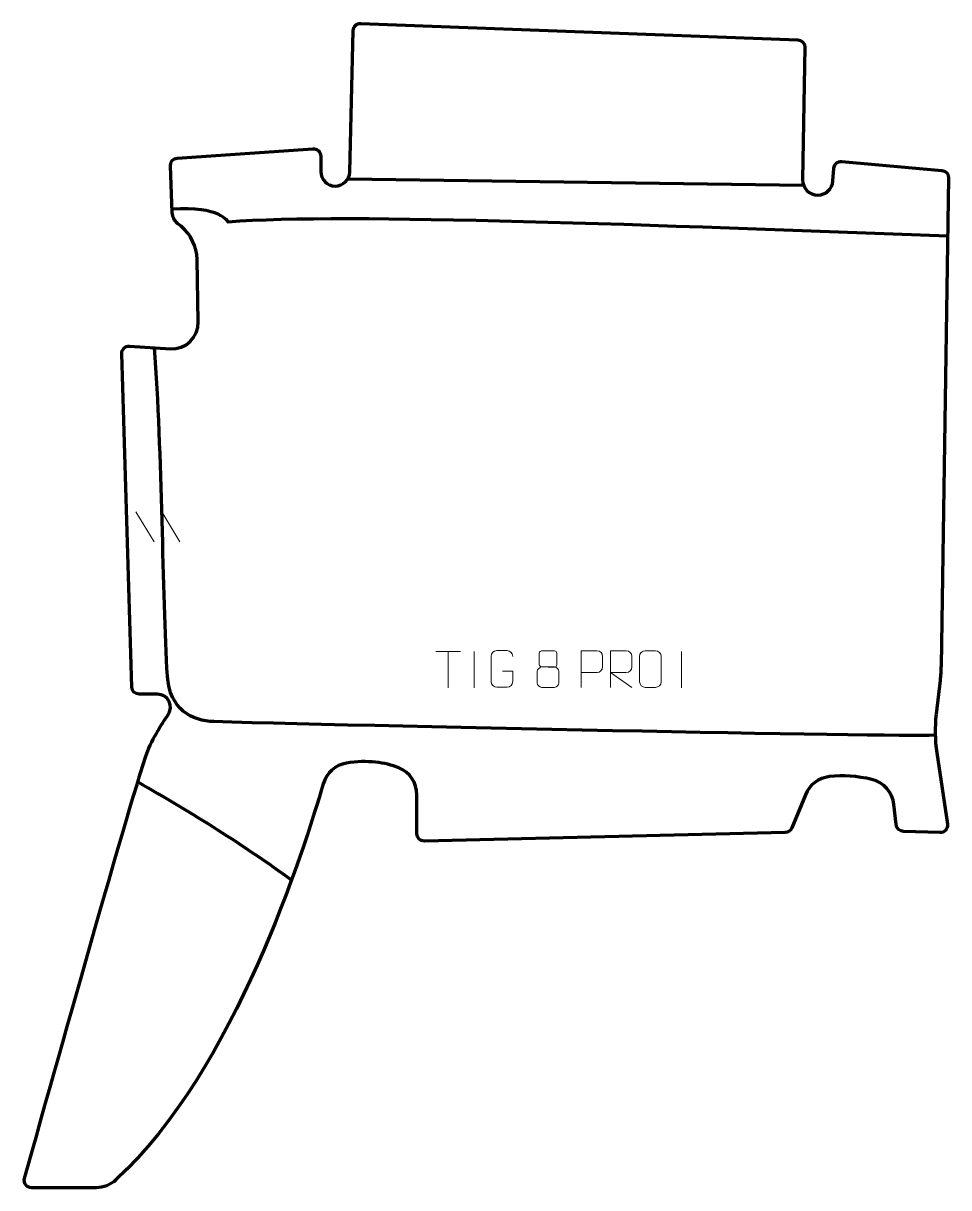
# Model space of a CAD drawing. Header units: millimetres. Extents: x -317 to 316, y -398 to 398.
import ezdxf

# ---------------------------------------------------------------- set-up
doc = ezdxf.new("R2010")
doc.units = ezdxf.units.MM
doc.header["$MEASUREMENT"] = 0
for name, color, linetype in [('layer 1', 7, 'Continuous'), ('layer 2', 7, 'Continuous'), ('layer 3', 7, 'Continuous')]:
    doc.layers.add(name, color=color, linetype=linetype)

msp = doc.modelspace()

# ---------------------------------------------------------------- linework, layer by layer
at = {"layer": 'layer 1', "color": 250, "lineweight": 9}
for points in [[(-239.6921, 64.0369), (-239.6921, 64.0369), (-227.3278, 43.4926), (-227.3278, 43.4926)], [(-221.9622, 64.0369), (-221.9622, 64.0369), (-209.5979, 43.4926), (-209.5979, 43.4926)], [(-34.6517, -31.402), (-34.6517, -31.402), (-17.6645, -31.402), (-17.6645, -31.402)], [(-26.1579, -56.332), (-26.1579, -56.332), (-26.1579, -31.3785), (-26.1579, -31.3785)], [(-8.5192, -31.3682), (-8.5192, -31.3682), (-8.5192, -56.3423), (-8.5192, -56.3423)], [(133.4105, -31.3124), (133.4105, -31.3124), (133.4105, -56.2865), (133.4105, -56.2865)]]:
    msp.add_open_spline(points, degree=3, dxfattribs=at)
for points, knots in [([(10.847, -44.792), (10.847, -44.792), (18.0151, -44.792), (18.0151, -44.792), (18.0151, -44.792), (18.0151, -44.792), (18.0151, -51.9601), (18.0151, -51.9601), (18.0151, -51.9601), (17.8754, -54.2835), (16.1982, -55.7631), (14.0504, -55.7739), (14.0504, -55.7739), (11.7186, -55.7735), (9.3866, -55.7735), (7.0551, -55.7739), (7.0551, -55.7739), (5.1302, -55.8793), (3.158, -53.9948), (3.1692, -51.9775), (3.1692, -51.9775), (3.1696, -46.2074), (3.1696, -40.4377), (3.1692, -34.6684), (3.1692, -34.6684), (3.1734, -32.5303), (4.9202, -30.8111), (7.0725, -30.8245), (7.0725, -30.8245), (9.3982, -30.8245), (11.7243, -30.8245), (14.0504, -30.8245), (14.0504, -30.8245), (15.9971, -30.7891), (17.9885, -32.2806), (18.0151, -34.7183)], [0, 0, 0, 0, 0.1, 0.1, 0.1, 0.1, 0.2, 0.2, 0.2, 0.2, 0.3, 0.3, 0.3, 0.3, 0.4, 0.4, 0.4, 0.4, 0.5, 0.5, 0.5, 0.5, 0.6, 0.6, 0.6, 0.6, 0.7, 0.7, 0.7, 0.7, 0.8, 0.8, 0.8, 0.8, 1, 1, 1, 1]), ([(36.1211, -32.428), (36.1211, -34.641), (36.1211, -38.3233), (36.1211, -40.5366), (36.1211, -40.5366), (36.1361, -41.044), (36.9435, -41.9754), (37.6436, -41.9742), (37.6436, -41.9742), (40.6135, -41.974), (43.5837, -42.0589), (46.5541, -42.0592), (46.5541, -42.0592), (47.3512, -42.055), (48.0719, -41.2647), (48.0693, -40.544), (48.0693, -40.544), (48.069, -38.328), (48.069, -34.6433), (48.0693, -32.428), (48.0693, -32.428), (48.0508, -31.7172), (47.4394, -30.9568), (46.6055, -30.9642), (46.6055, -30.9642), (43.5884, -30.9645), (40.5715, -30.9645), (37.5549, -30.9642), (37.5549, -30.9642), (36.9285, -30.9566), (36.1044, -31.6676), (36.1211, -32.428)], [0, 0, 0, 0, 0.11111111, 0.11111111, 0.11111111, 0.11111111, 0.22222222, 0.22222222, 0.22222222, 0.22222222, 0.33333333, 0.33333333, 0.33333333, 0.33333333, 0.44444444, 0.44444444, 0.44444444, 0.44444444, 0.55555556, 0.55555556, 0.55555556, 0.55555556, 0.66666667, 0.66666667, 0.66666667, 0.66666667, 0.77777778, 0.77777778, 0.77777778, 0.77777778, 1, 1, 1, 1]), ([(64.7424, -55.9157), (64.7424, -55.9157), (64.7424, -30.9621), (64.7424, -30.9621), (64.7424, -30.9621), (68.3374, -30.9621), (71.9327, -30.9621), (75.5281, -30.9621), (75.5281, -30.9621), (77.8533, -31), (79.4107, -32.4901), (79.4065, -34.8562), (79.4065, -34.8562), (79.4061, -36.8919), (79.4061, -39.9512), (79.4065, -41.9872), (79.4065, -41.9872), (79.4, -43.8626), (77.5878, -45.8045), (75.5782, -45.8236), (75.5782, -45.8236), (75.5782, -45.8236), (64.7424, -45.8236), (64.7424, -45.8236)], [0, 0, 0, 0, 0.14285714, 0.14285714, 0.14285714, 0.14285714, 0.28571429, 0.28571429, 0.28571429, 0.28571429, 0.42857143, 0.42857143, 0.42857143, 0.42857143, 0.57142857, 0.57142857, 0.57142857, 0.57142857, 0.71428571, 0.71428571, 0.71428571, 0.71428571, 1, 1, 1, 1]), ([(84.7425, -55.9156), (84.7425, -55.9156), (84.7425, -30.9621), (84.7425, -30.9621), (84.7425, -30.9621), (88.3373, -30.9621), (91.9328, -30.9621), (95.528, -30.9621), (95.528, -30.9621), (97.8533, -30.9998), (99.4106, -32.4898), (99.4065, -34.8562), (99.4065, -34.8562), (99.4061, -36.8917), (99.4061, -39.9511), (99.4065, -41.9871), (99.4065, -41.9871), (99.4, -43.8626), (97.5877, -45.8044), (95.5782, -45.8235), (95.5782, -45.8235), (95.5782, -45.8235), (84.7425, -45.8235), (84.7425, -45.8235), (84.7425, -45.8235), (84.7425, -45.8235), (99.3972, -55.9156), (99.3972, -55.9156)], [0, 0, 0, 0, 0.125, 0.125, 0.125, 0.125, 0.25, 0.25, 0.25, 0.25, 0.375, 0.375, 0.375, 0.375, 0.5, 0.5, 0.5, 0.5, 0.625, 0.625, 0.625, 0.625, 0.75, 0.75, 0.75, 0.75, 1, 1, 1, 1]), ([(108.5549, -30.9624), (110.8806, -30.9624), (113.2067, -30.9624), (115.5328, -30.9624), (115.5328, -30.9624), (117.4794, -30.9268), (119.4708, -32.4184), (119.4975, -34.856), (119.4975, -34.856), (119.4971, -40.6029), (119.4971, -46.3502), (119.4975, -52.0979), (119.4975, -52.0979), (119.3577, -54.4213), (117.6805, -55.9009), (115.5328, -55.9117), (115.5328, -55.9117), (113.2009, -55.9113), (110.869, -55.9113), (108.5375, -55.9117), (108.5375, -55.9117), (106.6125, -56.0171), (104.6404, -54.1326), (104.6516, -52.1153), (104.6516, -52.1153), (104.6519, -46.3452), (104.6519, -40.5755), (104.6516, -34.8062), (104.6516, -34.8062), (104.6558, -32.6681), (106.4025, -30.9489), (108.5549, -30.9624)], [0, 0, 0, 0, 0.11111111, 0.11111111, 0.11111111, 0.11111111, 0.22222222, 0.22222222, 0.22222222, 0.22222222, 0.33333333, 0.33333333, 0.33333333, 0.33333333, 0.44444444, 0.44444444, 0.44444444, 0.44444444, 0.55555556, 0.55555556, 0.55555556, 0.55555556, 0.66666667, 0.66666667, 0.66666667, 0.66666667, 0.77777778, 0.77777778, 0.77777778, 0.77777778, 1, 1, 1, 1]), ([(34.6623, -44.9462), (34.6623, -48.117), (34.6623, -49.8191), (34.6623, -52.9905), (34.6623, -52.9905), (34.6538, -54.2124), (36.3517, -55.9051), (37.6043, -55.9136), (37.6043, -55.9136), (40.5874, -55.9133), (43.5707, -55.9133), (46.5541, -55.9136), (46.5541, -55.9136), (47.8774, -55.9019), (49.4978, -54.2803), (49.4867, -52.9811), (49.4867, -52.9811), (49.4864, -49.8129), (49.4864, -48.1141), (49.4867, -44.9462), (49.4867, -44.9462), (49.417, -43.5658), (47.8392, -41.9872), (46.5338, -41.9933), (46.5338, -41.9933), (43.5572, -41.9936), (40.5806, -41.9936), (37.6043, -41.9933), (37.6043, -41.9933), (36.5248, -41.9869), (34.6785, -43.5658), (34.6623, -44.9462)], [0, 0, 0, 0, 0.11111111, 0.11111111, 0.11111111, 0.11111111, 0.22222222, 0.22222222, 0.22222222, 0.22222222, 0.33333333, 0.33333333, 0.33333333, 0.33333333, 0.44444444, 0.44444444, 0.44444444, 0.44444444, 0.55555556, 0.55555556, 0.55555556, 0.55555556, 0.66666667, 0.66666667, 0.66666667, 0.66666667, 0.77777778, 0.77777778, 0.77777778, 0.77777778, 1, 1, 1, 1])]:
    msp.add_open_spline(points, degree=3, knots=knots, dxfattribs=at)
at = {"layer": 'layer 2', "color": 12, "lineweight": 200}
msp.add_open_spline([(-253.3805, -392.6727), (-171.6598, -317.074), (-124.9546, -167.0408), (-111.6062, -121.7723), (-111.6062, -121.7723), (-109.4454, -114.4444), (-103.3036, -108.9915), (-95.782, -107.7208), (-95.782, -107.7208), (-81.7125, -105.3435), (-68.918, -107.2612), (-59.9673, -110.8962), (-59.9673, -110.8962), (-52.4514, -113.9488), (-47.5682, -121.301), (-47.5686, -129.4248), (-47.5686, -129.4248), (-47.5686, -129.4248), (-47.5686, -156.0115), (-47.5686, -156.0115), (-47.5686, -156.0115), (-47.5686, -158.8235), (-45.2579, -161.0824), (-42.4515, -161.0167), (-42.4515, -161.0167), (-42.4515, -161.0167), (204.2986, -155.2284), (204.2986, -155.2284), (204.2986, -155.2284), (206.314, -155.1811), (208.1043, -153.9259), (208.8384, -152.0452), (208.8384, -152.0452), (208.8384, -152.0452), (218.1144, -129.2861), (218.1144, -129.2861), (218.1144, -129.2861), (220.8876, -122.4818), (227.16, -117.7672), (234.4508, -116.9417), (234.4508, -116.9417), (243.8594, -115.8763), (253.5297, -116.5269), (263.465, -118.9148), (263.465, -118.9148), (271.6153, -120.8738), (277.6717, -127.7346), (278.6415, -136.0739), (278.6415, -136.0739), (278.6415, -136.0739), (280.2311, -149.7405), (280.2311, -149.7405), (280.2311, -149.7405), (280.4061, -152.3035), (282.4886, -154.3182), (285.0515, -154.4043), (285.0515, -154.4043), (285.0515, -154.4043), (310.0966, -155.2474), (310.0966, -155.2474), (310.0966, -155.2474), (313.219, -155.3525), (315.6723, -152.5956), (315.2094, -149.5003), (315.2094, -149.5003), (315.2094, -149.5003), (307.9066, -100.6621), (307.9066, -100.6621), (307.9066, -100.6621), (306.6009, -91.9291), (306.4535, -83.061), (307.4691, -74.2891), (307.4691, -74.2891), (307.4691, -74.2891), (310.1453, -51.1649), (310.1453, -51.1649), (310.1453, -51.1649), (310.5284, -47.8566), (310.7464, -44.5309), (310.7986, -41.2007), (310.7986, -41.2007), (310.7986, -41.2007), (316.0257, 292.4569), (316.0257, 292.4569), (316.0257, 292.4569), (316.067, 295.083), (314.0759, 297.2949), (311.464, 297.5245), (311.464, 297.5245), (311.464, 297.5245), (242.9069, 303.5528), (242.9069, 303.5528), (242.9069, 303.5528), (240.1101, 303.7987), (237.6597, 301.6905), (237.4801, 298.8841), (237.4801, 298.8841), (237.4801, 298.8841), (236.9368, 290.3995), (236.9368, 290.3995), (236.9368, 290.3995), (236.5862, 284.9194), (232.047, 280.6547), (226.5648, 280.6547), (226.5648, 280.6547), (220.7556, 280.6547), (216.0739, 285.4239), (216.1727, 291.2419), (216.1727, 291.2419), (216.1727, 291.2419), (217.703, 381.7065), (217.703, 381.7065), (217.703, 381.7065), (217.7493, 384.432), (215.6107, 386.694), (212.8912, 386.7964), (212.8912, 386.7964), (212.8912, 386.7964), (-85.9384, 397.9967), (-85.9384, 397.9967), (-85.9384, 397.9967), (-88.7222, 398.1008), (-91.0543, 395.9065), (-91.1239, 393.1171), (-91.1239, 393.1171), (-91.1239, 393.1171), (-93.5373, 296.4965), (-93.5373, 296.4965), (-93.5373, 296.4965), (-93.6716, 291.1251), (-98.0574, 286.8407), (-103.4216, 286.8407), (-103.4216, 286.8407), (-108.8827, 286.8407), (-113.3094, 291.2747), (-113.3094, 296.7442), (-113.3094, 296.7442), (-113.3094, 296.7442), (-113.3094, 307.2231), (-113.3094, 307.2231), (-113.3094, 307.2231), (-113.3094, 310.1219), (-115.7594, 312.4156), (-118.6473, 312.2198), (-118.6473, 312.2198), (-118.6473, 312.2198), (-211.4585, 305.9263), (-211.4585, 305.9263), (-211.4585, 305.9263), (-214.1569, 305.7432), (-216.221, 303.4441), (-216.1173, 300.7369), (-216.1173, 300.7369), (-216.1173, 300.7369), (-214.8833, 268.5982), (-214.8833, 268.5982), (-214.8833, 268.5982), (-214.7732, 265.7329), (-213.4425, 263.0521), (-211.2278, 261.235), (-211.2278, 261.235), (-211.2278, 261.235), (-208.8849, 259.312), (-208.8849, 259.312), (-208.8849, 259.312), (-202.0895, 253.7356), (-198.0755, 245.4559), (-197.903, 236.658), (-197.903, 236.658), (-197.903, 236.658), (-197.0652, 193.9603), (-197.0652, 193.9603), (-197.0652, 193.9603), (-196.8581, 183.4242), (-205.6776, 174.9572), (-216.178, 175.6109), (-216.178, 175.6109), (-216.178, 175.6109), (-244.0996, 177.349), (-244.0996, 177.349), (-244.0996, 177.349), (-247.0372, 177.5318), (-249.4961, 175.1463), (-249.4075, 172.1995), (-249.4075, 172.1995), (-249.4075, 172.1995), (-242.5474, -55.709), (-242.5474, -55.709), (-242.5474, -55.709), (-242.4659, -58.4152), (-240.2522, -60.5664), (-237.5496, -60.5664), (-237.5496, -60.5664), (-237.5496, -60.5664), (-225.1079, -60.5664), (-225.1079, -60.5664), (-225.1079, -60.5664), (-217.684, -60.5664), (-213.4517, -69.0627), (-217.9179, -75.0032), (-217.9179, -75.0032), (-221.5265, -79.8031), (-230.1106, -93.9279), (-232.9635, -102.9089), (-232.9635, -102.9089), (-250.9721, -159.5943), (-305.3235, -353.961), (-315.8398, -391.6433), (-315.8398, -391.6433), (-316.7313, -394.8367), (-314.3345, -397.9997), (-311.0244, -397.9997), (-311.0244, -397.9997), (-311.0244, -397.9997), (-266.9655, -397.9997), (-266.9655, -397.9997), (-266.9655, -397.9997), (-261.929, -397.9997), (-257.0805, -396.0954), (-253.3805, -392.6727)], degree=3, knots=[0, 0, 0, 0, 0.01785714, 0.01785714, 0.01785714, 0.01785714, 0.03571429, 0.03571429, 0.03571429, 0.03571429, 0.05357143, 0.05357143, 0.05357143, 0.05357143, 0.07142857, 0.07142857, 0.07142857, 0.07142857, 0.08928571, 0.08928571, 0.08928571, 0.08928571, 0.10714286, 0.10714286, 0.10714286, 0.10714286, 0.125, 0.125, 0.125, 0.125, 0.14285714, 0.14285714, 0.14285714, 0.14285714, 0.16071429, 0.16071429, 0.16071429, 0.16071429, 0.17857143, 0.17857143, 0.17857143, 0.17857143, 0.19642857, 0.19642857, 0.19642857, 0.19642857, 0.21428571, 0.21428571, 0.21428571, 0.21428571, 0.23214286, 0.23214286, 0.23214286, 0.23214286, 0.25, 0.25, 0.25, 0.25, 0.26785714, 0.26785714, 0.26785714, 0.26785714, 0.28571429, 0.28571429, 0.28571429, 0.28571429, 0.30357143, 0.30357143, 0.30357143, 0.30357143, 0.32142857, 0.32142857, 0.32142857, 0.32142857, 0.33928571, 0.33928571, 0.33928571, 0.33928571, 0.35714286, 0.35714286, 0.35714286, 0.35714286, 0.375, 0.375, 0.375, 0.375, 0.39285714, 0.39285714, 0.39285714, 0.39285714, 0.41071429, 0.41071429, 0.41071429, 0.41071429, 0.42857143, 0.42857143, 0.42857143, 0.42857143, 0.44642857, 0.44642857, 0.44642857, 0.44642857, 0.46428571, 0.46428571, 0.46428571, 0.46428571, 0.48214286, 0.48214286, 0.48214286, 0.48214286, 0.5, 0.5, 0.5, 0.5, 0.51785714, 0.51785714, 0.51785714, 0.51785714, 0.53571429, 0.53571429, 0.53571429, 0.53571429, 0.55357143, 0.55357143, 0.55357143, 0.55357143, 0.57142857, 0.57142857, 0.57142857, 0.57142857, 0.58928571, 0.58928571, 0.58928571, 0.58928571, 0.60714286, 0.60714286, 0.60714286, 0.60714286, 0.625, 0.625, 0.625, 0.625, 0.64285714, 0.64285714, 0.64285714, 0.64285714, 0.66071429, 0.66071429, 0.66071429, 0.66071429, 0.67857143, 0.67857143, 0.67857143, 0.67857143, 0.69642857, 0.69642857, 0.69642857, 0.69642857, 0.71428571, 0.71428571, 0.71428571, 0.71428571, 0.73214286, 0.73214286, 0.73214286, 0.73214286, 0.75, 0.75, 0.75, 0.75, 0.76785714, 0.76785714, 0.76785714, 0.76785714, 0.78571429, 0.78571429, 0.78571429, 0.78571429, 0.80357143, 0.80357143, 0.80357143, 0.80357143, 0.82142857, 0.82142857, 0.82142857, 0.82142857, 0.83928571, 0.83928571, 0.83928571, 0.83928571, 0.85714286, 0.85714286, 0.85714286, 0.85714286, 0.875, 0.875, 0.875, 0.875, 0.89285714, 0.89285714, 0.89285714, 0.89285714, 0.91071429, 0.91071429, 0.91071429, 0.91071429, 0.92857143, 0.92857143, 0.92857143, 0.92857143, 0.94642857, 0.94642857, 0.94642857, 0.94642857, 0.96428571, 0.96428571, 0.96428571, 0.96428571, 1, 1, 1, 1], dxfattribs=at)
at = {"layer": 'layer 3', "color": 142, "lineweight": 200}
for points in [[(-94.9223, 291.6866), (-94.9223, 291.6866), (216.8267, 287.4261), (216.8267, 287.4261)], [(-238.4299, -120.6147), (-201.0347, -141.8008), (-165.7689, -164.031), (-133.278, -187.6238)]]:
    msp.add_open_spline(points, degree=3, dxfattribs=at)
for points, knots in [([(315.402, 252.6287), (117.0311, 259.7474), (-95.8526, 268.5249), (-176.6598, 262.2038), (-176.6598, 262.2038), (-176.6598, 262.2038), (-182.2049, 273.4055), (-214.992, 271.0409)], [0, 0, 0, 0, 0.33333333, 0.33333333, 0.33333333, 0.33333333, 1, 1, 1, 1]), ([(306.8426, -88.51), (306.8641, -90.4482), (-62.9898, -82.8402), (-186.3471, -79.3646), (-186.3471, -79.3646), (-201.3595, -78.9416), (-216.7173, -70.9738), (-218.1507, -48.2771), (-218.1507, -48.2771), (-221.6919, 7.7979), (-221.367, 104.7219), (-227.1028, 176.291)], [0, 0, 0, 0, 0.25, 0.25, 0.25, 0.25, 0.5, 0.5, 0.5, 0.5, 1, 1, 1, 1])]:
    msp.add_open_spline(points, degree=3, knots=knots, dxfattribs=at)

doc.saveas('drawing.dxf')
